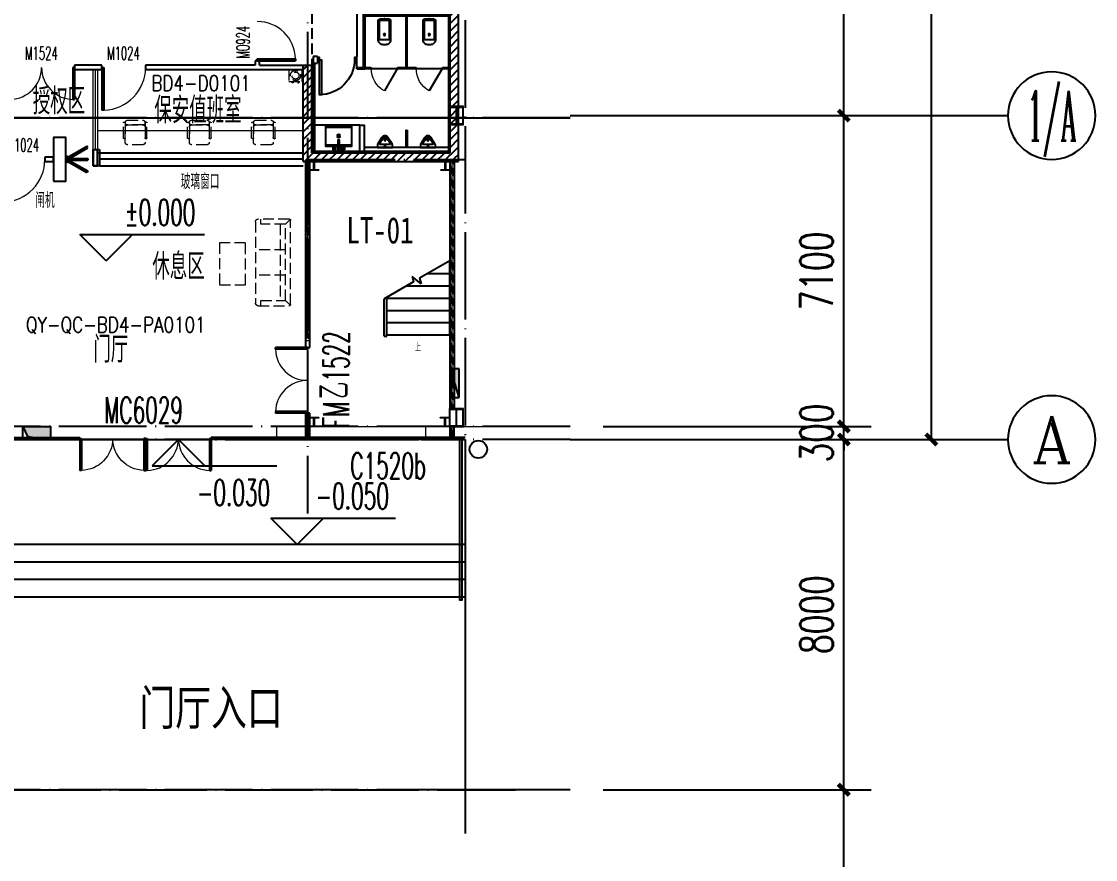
# Model space of a CAD drawing. Extents: x 758840 to 1108724, y -102573 to 143521.
# Drawn here: x 902399 to 926933, y 33843 to 52988 of the extents above; entities that cross this region are included whole.
import ezdxf
from ezdxf.enums import TextEntityAlignment as Align

# ---------------------------------------------------------------- set-up
doc = ezdxf.new("R2010")
doc.units = 0
doc.header["$LTSCALE"] = 1000
doc.header["$MEASUREMENT"] = 0
for name, pattern in [('CENTER', [2, 1.25, -0.25, 0.25, -0.25]), ('CONTINOUS', [0]), ('DASH', [0.35, 0.25, -0.1]), ('DOTE', [2.42, 2, -0.2, 0.02, -0.2])]:
    doc.linetypes.add(name, pattern=pattern)
for name, color, linetype in [('01-房间正式编号', 1, 'Continuous'), ('01装修-房间名称', 7, 'Continuous'), ('01装修-房间编号', 7, 'Continuous'), ('A-建筑墙柱', 254, 'Continuous'), ('A-新隔墙', 7, 'Continuous'), ('AXIS', 3, 'Continuous'), ('AXIS_TEXT', 7, 'Continuous'), ('COLUMN', 6, 'Continuous'), ('DIM_ELEV', 3, 'Continuous'), ('DIM_SYMB', 3, 'Continuous'), ('DOTE', 8, 'DOTE'), ('EQUIP_消火栓', 7, 'Continuous'), ('F-固定家具（悬空）', 51, 'Continuous'), ('GROUND', 31, 'Continuous'), ('HANDRAIL', 3, 'Continuous'), ('P-完成面', 83, 'Continuous'), ('P-洁具及配件（平面显示）', 40, 'Continuous'), ('P-洗手间隔断', 43, 'Continuous'), ('P-门', 40, 'Continuous'), ('PUB_HATCH', 8, 'Continuous'), ('PUB_TEXT', 7, 'Continuous'), ('STAIR', 2, 'Continuous'), ('VPIPE-雨水', 4, 'TG_Y'), ('W-辅助说明文字', 54, 'Continuous'), ('WALL', 6, 'Continuous'), ('WALL-MOVE', 6, 'Continuous'), ('WINDOW', 3, 'Continuous'), ('WINDOW_TEXT', 7, 'Continuous'), ('内分隔填充', 193, 'Continuous'), ('内分隔墙体', 30, 'Continuous'), ('空调预留孔', 163, 'Continuous'), ('说明', 30, 'Continuous')]:
    doc.layers.add(name, color=color, linetype=linetype)
for name, color, linetype, lineweight in [('01装修-系统家具', 9, 'Continuous', 0), ('A-建筑窗', 114, 'Continuous', 0), ('细实线', 3, 'Continuous', 5), ('钢柱', 51, 'Continuous', 13)]:
    doc.layers.add(name, color=color, linetype=linetype, lineweight=lineweight)
doc.styles.add('_TCH_AXIS', font='COMPLEX', dxfattribs={"bigfont": 'GBCBIG'})
doc.styles.add('_TCH_DIM', font='SIMPLEX.shx', dxfattribs={"width": 0.8, "bigfont": 'GBCBIG.shx'})
doc.styles.add('_TCH_DIM_T3', font='SIMPLEX', dxfattribs={"width": 0.705882, "bigfont": 'GBCBIG'})
doc.styles.add('_TCH_WINDOW', font='SIMPLEX.shx', dxfattribs={"width": 0.8, "height": 3.5, "bigfont": 'GBCBIG.shx'})
doc.styles.add('COMPLEX', font='COMPLEX')
doc.styles.add('HZ', font='', dxfattribs={"width": 0.75})
doc.styles.add('TG_LINETYPE', font='SIMPLEX', dxfattribs={"width": 0.8, "height": 3.5, "bigfont": 'HZTXT'})
doc.styles.add('WORD-2', font='', dxfattribs={"width": 0.9})
doc.styles.add('平面图B$0$HZ', font='romans.shx', dxfattribs={"width": 0.8, "bigfont": 'gbcbig.shx'})
doc.styles.add('设计说明', font='tssdeng.shx', dxfattribs={"width": 0.7, "bigfont": 'tssdchn.shx'})
doc.styles.get('HZ').set_extended_font_data('新宋体')
doc.styles.get('WORD-2').set_extended_font_data('SimSun')
doc.linetypes.add('TG_Y', pattern='A,2,-0.3,["Y",TG_LINETYPE,S=0.1,R=0,X=-0.23,Y=-0.15],0', length=2.3)
doc.dimstyles.new('_TCH_ARCH&&250', dxfattribs={"dimtxt": 743.75, "dimasz": 250, "dimexe": 625, "dimexo": 750, "dimgap": 250, "dimtad": 1, "dimdec": 0, "dimzin": 0, "dimdsep": 46, "dimtxsty": '_TCH_DIM_T3', "dimblk": 'ARCHTICK', "dimcen": 0.09, "dimclrt": 7, "dimazin": 2, "dimtfac": 1, "dimtdec": 0, "dimtix": 1, "dimtmove": 2, "dimatfit": 3, "dimfxl": 1, "dimtolj": 1, "dimtzin": 0, "dimarcsym": 0})
pattern_1 = [(45, (-482027.56, 56142.61), (-88.388383, 88.388383), [])]

# ---------------------------------------------------------------- blocks, each defined once
blk = doc.blocks.new('r324')
at = {"layer": '钢柱', "color": 3}
for p, q in [((138108.5, -413997), (138432.5, -413997)), ((138108.5, -414421), (138108.5, -413997)), ((138120.5, -414009), (138420.5, -414009)), ((138120.5, -414409), (138120.5, -414009)), ((138420.5, -414009), (138420.5, -414409)), ((138432.5, -413997), (138432.5, -414421)), ((138432.5, -414421), (138108.5, -414421)), ((138420.5, -414409), (138120.5, -414409))]:
    blk.add_line(p, q, dxfattribs=at)
at = {"layer": '钢柱'}
blk.add_lwpolyline([(138275.5, -414023), (138420.5, -414023), (138420.5, -414009), (138120.5, -414009), (138120.5, -414023), (138265.5, -414023), (138265.5, -414395), (138120.5, -414395), (138120.5, -414409), (138420.5, -414409), (138420.5, -414395), (138275.5, -414395), (138275.5, -414023)], dxfattribs=at)
blk = doc.blocks.new('包柱')
at = {"linetype": 'CONTINOUS'}
for p in [(756090, 452494), (756090, 445594)]:
    blk.add_blockref('r324', p, dxfattribs=at)
blk = doc.blocks.new('900门')
blk.add_lwpolyline([(1911724, 73332), (1911769, 73332, 0.414214), (1911769, 73333), (1911769, 74132), (1911724, 74132)], format="xyb", close=True)
for points in [[(1911674, 73382), (1911724, 73382), (1911724, 73282), (1911674, 73282)], [(1912524, 73382), (1912574, 73382), (1912574, 73282), (1912524, 73282)]]:
    blk.add_lwpolyline(points, close=True)
at = {"color": 8}
blk.add_arc((1911721, 73329), 803, 0.205, 89.795, dxfattribs=at)
blk = doc.blocks.new('vanity faucet')
for points in [[(-130, 0), (-70, 0), (-70, -60), (-130, -60)], [(130, 0), (70, 0), (70, -60), (130, -60)], [(-103, -55), (-97, -55), (-97, -5), (-103, -5)], [(-20, -30), (20, -30), (20, -10), (-20, -10)], [(20, -30), (-20, -30), (-20, -195), (20, -195)], [(103, -55), (97, -55), (97, -5), (103, -5)]]:
    blk.add_lwpolyline(points, close=True)
blk.add_lwpolyline([(20, -60), (30, -60), (30, 0), (-30, 0), (-30, -60), (-20, -60)])
blk = doc.blocks.new('BowlSink')
blk.add_lwpolyline([(-1935390, -2097653), (-1934960, -2097653), (-1934960, -2097052), (-1935390, -2097052)], close=True)
blk.add_circle((-1935181, -2097353), 26)
at = {"rotation": 270}
blk.add_blockref('vanity faucet', (-1934875, -2097353), dxfattribs=at)
blk = doc.blocks.new('$lvtry$00000219')
at = {"color": 0}
for p, q in [((-124, -91, 0), (-43, -216, 0)), ((-116, -76, 0), (116, -76, 0)), ((43, -216, 0), (124, -91, 0))]:
    blk.add_line(p, q, dxfattribs=at)
at = {"color": 0, "elevation": 0}
blk.add_lwpolyline([(69, -231, -0.57735), (-69, -231), (-162, -88, -0.145378), (-170, -61), (-170, 0), (170, 0), (170, -61, -0.145378), (162, -88)], format="xyb", close=True, dxfattribs=at)
at = {"color": 0}
for centre, radius in [((0, -177, 0), 20), ((0, -38, 0), 17.7)]:
    blk.add_circle(centre, radius, dxfattribs=at)
for centre, radius, start, end in [((-116, -86, 0), 10, 90, 213.0863), ((0, -191, 0), 50, 210, 330), ((116, -86, 0), 10, 326.9137, 90)]:
    blk.add_arc(centre, radius, start, end, dxfattribs=at)
for p in [(0, -38, 0), (0, -177, 0)]:
    blk.add_point(p, dxfattribs=at)
blk = doc.blocks.new('$TCHSYS$APDOOR2D')
blk.add_line((0.5, 0), (0, 0.866))
at = {"lineweight": 13}
blk.add_arc((0.5, 0), 1, 120, 180, dxfattribs=at)
blk = doc.blocks.new('$lvtry$00000200')
at = {"color": 0}
for p, q in [((-110, -40, 0), (-110, -470, 0)), ((100, -30, 0), (-100, -30, 0)), ((110, -470, 0), (110, -40, 0))]:
    blk.add_line(p, q, dxfattribs=at)
at = {"color": 0, "elevation": 0}
blk.add_lwpolyline([(100, 0), (-100, 0, 0.414214), (-140, -40), (-140, -480, 0.414214), (-30, -590), (30, -590, 0.414214), (140, -480), (140, -40, 0.414214)], format="xyb", close=True, dxfattribs=at)
blk.add_lwpolyline([(140, -470), (-140, -470)], dxfattribs=at)
at = {"color": 0}
blk.add_circle((0, -359, 0), 20, dxfattribs=at)
for centre, start, end in [((-100, -40, 0), 90, 180), ((100, -40, 0), 0, 90)]:
    blk.add_arc(centre, 10, start, end, dxfattribs=at)
for p in [(0, 0), (0, -359, 0)]:
    blk.add_point(p, dxfattribs=at)
blk = doc.blocks.new('X-中间办公区1-X$0$A-XAPF-P1-B-PLAN-1-01$0$$3')
for p, q in [((-250, -50), (-39, -219)), ((39, -219), (250, -50)), ((-250, -450), (-39, -281)), ((39, -281), (250, -450))]:
    blk.add_line(p, q)
for points in [[(300, -500), (300, 0), (-300, 0), (-300, -500)], [(250, -450), (250, -50), (-250, -50), (-250, -450)]]:
    blk.add_lwpolyline(points, close=True)
blk.add_circle((0, -250), 50)
blk.add_point((0, -50))
blk = doc.blocks.new('装修WC')
at = {"layer": 'A-建筑墙柱'}
for p, q in [((903156, 27853), (903156, 30053)), ((906281, 30053), (903156, 30053)), ((906251, 29933), (904325, 29933)), ((906281, 26903), (906281, 30053)), ((903156, 28003), (903256, 28003)), ((903256, 27853), (903256, 28003)), ((903256, 27853), (903156, 27853)), ((906281, 24103), (906281, 26753)), ((903156, 25028), (903156, 26303)), ((903156, 24103), (903156, 25028)), ((906281, 24103), (903156, 24103))]:
    blk.add_line(p, q, dxfattribs=at)
at = {"layer": 'A-新隔墙'}
for p, q in [((904156, 28103), (904306, 28103)), ((904156, 28103), (904156, 27853)), ((904306, 28103), (904306, 26353)), ((904156, 26353), (904156, 27853)), ((904306, 26903), (906281, 26903)), ((903256, 26453), (903106, 26453)), ((903256, 26453), (903256, 26303)), ((904306, 26353), (904156, 26353))]:
    blk.add_line(p, q, dxfattribs=at)
blk.add_lwpolyline([(904325, 30053), (904225, 30053), (904225, 29423), (904325, 29423)], close=True, dxfattribs=at)
blk.add_lwpolyline([(906281, 26753), (904306, 26753)], dxfattribs=at)
at = {"layer": 'F-固定家具（悬空）'}
for points in [[(903186, 29423), (903186, 30023), (904225, 30023), (904225, 29423)], [(903186, 24733), (903186, 24133), (904300, 24133), (904300, 24733)]]:
    blk.add_lwpolyline(points, close=True, dxfattribs=at)
at = {"layer": 'P-完成面'}
for p, q in [((903186, 28003), (903186, 30023)), ((903186, 29953), (903186, 30023)), ((906251, 30023), (903186, 30023)), ((906251, 26933), (906251, 30023)), ((904156, 28133), (904336, 28133)), ((904156, 28133), (904156, 28103)), ((904336, 26933), (904336, 28133)), ((906251, 26933), (904336, 26933))]:
    blk.add_line(p, q, dxfattribs=at)
blk.add_lwpolyline([(904306, 26723), (906251, 26723), (906251, 24133), (903186, 24133), (903186, 26303), (903156, 26303)], dxfattribs=at)
at = {"layer": 'P-洗手间隔断'}
for p, q in [((904486, 28133), (904336, 28133)), ((906111, 28133, 400), (904336, 28133, -4)), ((904336, 28108), (904486, 28108)), ((904486, 28108), (904486, 28133)), ((905288, 28133), (905086, 28133)), ((905086, 28133), (905086, 28108)), ((905086, 28108), (905275, 28108)), ((905275, 26933), (905275, 28108)), ((905511, 28133), (905288, 28133)), ((905300, 28108), (905511, 28108)), ((905300, 26933), (905300, 28108)), ((905511, 28108), (905511, 28133)), ((906251, 28133), (906111, 28133)), ((906111, 28133, 400), (906111, 28108, 400)), ((906111, 28108), (906251, 28108)), ((904486, 25333), (904300, 25333)), ((904300, 24133), (904300, 25333)), ((904325, 25308), (904486, 25308)), ((904325, 24133), (904325, 25308)), ((904486, 25308), (904486, 25333)), ((905288, 25333), (905086, 25333)), ((905086, 25333), (905086, 25308)), ((905086, 25308), (905275, 25308)), ((905275, 24133), (905275, 25308)), ((905511, 25333), (905288, 25333)), ((905300, 25308), (905511, 25308)), ((905300, 24133), (905300, 25308)), ((906111, 25333, 400), (905511, 25333, 400)), ((905511, 25308), (905511, 25333)), ((906251, 25333), (906111, 25333)), ((906111, 25333), (906111, 25308)), ((906111, 25308), (906251, 25308))]:
    blk.add_line(p, q, dxfattribs=at)
blk.add_lwpolyline([(905309, 29533), (905309, 29933), (905284, 29933), (905284, 29533)], close=True, dxfattribs=at)
blk.add_lwpolyline([(905309, 29533), (905309, 29933), (905284, 29933), (905284, 29533)], close=True, dxfattribs=at)
at = {"layer": 'P-洁具及配件（平面显示）'}
for p in [(904799, 29933, 0), (904799, 29933, 0), (905780, 29933, 0), (905780, 29933, 0)]:
    blk.add_blockref('$lvtry$00000219', p, dxfattribs=at)
at = {"layer": 'P-洁具及配件（平面显示）', "rotation": 180}
for name, p in [('$lvtry$00000200', (904786, 26994)), ('$lvtry$00000200', (905811, 26994)), ('$lvtry$00000200', (904786, 24194)), ('X-中间办公区1-X$0$A-XAPF-P1-B-PLAN-1-01$0$$3', (905951, 24133))]:
    blk.add_blockref(name, p, dxfattribs=at)
at = {"layer": 'P-洗手间隔断', "xscale": -1, "rotation": 270}
for p in [(3001095, 1964863), (3001095, 1964834)]:
    blk.add_blockref('BowlSink', p, dxfattribs=at)
at = {"layer": 'P-洗手间隔断', "xscale": -600, "yscale": -600, "zscale": 25, "rotation": 180}
for p in [(904786, 28121), (905811, 28121), (904786, 25321), (905811, 25321)]:
    blk.add_blockref('$TCHSYS$APDOOR2D', p, dxfattribs=at)
at = {"layer": 'P-洗手间隔断', "rotation": 270}
blk.add_blockref('BowlSink', (3001095, -1910719), dxfattribs=at)
at = {"layer": 'P-门'}
blk.add_blockref('900门', (-1008419, -45405), dxfattribs=at)
at = {"layer": 'P-门', "xscale": -1, "rotation": 180}
blk.add_blockref('900门', (-1008419, 99735), dxfattribs=at)
at = {"layer": 'W-辅助说明文字', "ltscale": 20, "style": 'WORD-2', "width": 0.9}
blk.add_text('拖布池', height=225, dxfattribs=at).set_placement((905468, 24265))
blk = doc.blocks.new('$DorLib2D$00000002')
for p, q in [((-0.5, 0), (-0.5, 0.4875)), ((-0.475, 0.4875), (-0.5, 0.4875)), ((-0.475, 0), (-0.475, 0.4875)), ((0.475, 0), (0.475, 0.4875)), ((0.475, 0.4875), (0.5, 0.4875)), ((0.5, 0), (0.5, 0.4875)), ((-0.5, 0), (-0.475, 0)), ((0.5, 0), (0.475, 0))]:
    blk.add_line(p, q)
at = {"lineweight": 13}
for centre, start, end in [((-0.4875, 0), 0, 88.53072), ((0.4875, 0), 91.46928, 180)]:
    blk.add_arc(centre, 0.4875, start, end, dxfattribs=at)
blk = doc.blocks.new('$WINLIB2D$00000001')
at = {"color": 0}
for points in [[(-0.5, 0.5), (-0.5, -0.5)], [(-0.5, 0.5), (0.5, 0.5)], [(0.5, -0.5), (0.5, 0.5)], [(0.5, 0.167), (-0.5, 0.167)], [(0.5, -0.167), (-0.5, -0.167)], [(-0.5, -0.5), (0.5, -0.5)]]:
    blk.add_lwpolyline(points, dxfattribs=at)
blk = doc.blocks.new('_ArchTick')
at = {"color": 0, "linetype": 'ByBlock', "const_width": 0.4}
blk.add_lwpolyline([(-0.5, -0.5), (0.5, 0.5)], dxfattribs=at)
blk = doc.blocks.new('*D156')
at = {"layer": 'AXIS', "color": 0, "lineweight": -2, "transparency": 16777216}
for p, q in [((915683, 57588), (921808, 57588)), ((921183, 50838), (921183, 57588)), ((915683, 50838), (921808, 50838))]:
    blk.add_line(p, q, dxfattribs=at)
at = {"layer": 'Defpoints', "color": 0, "transparency": 16777216}
for p in [(914933, 57588), (921183, 57588), (914933, 50838)]:
    blk.add_point(p, dxfattribs=at)
at = {"layer": 'AXIS', "color": 0, "lineweight": -2, "transparency": 16777216, "xscale": 250, "yscale": 250, "zscale": 250}
for p, rotation in [((921183, 57588), 90), ((921183, 50838), 270)]:
    blk.add_blockref('_ArchTick', p, dxfattribs=dict(at, rotation=rotation))
at = {"layer": 'AXIS', "color": 7, "transparency": 16777216, "insert": (920561, 54213), "char_height": 743.8, "attachment_point": 5, "rotation": 90, "style": '_TCH_DIM_T3'}
blk.add_mtext('\\A1;6750', dxfattribs=at)
blk = doc.blocks.new('*D157')
at = {"layer": 'AXIS', "color": 0, "lineweight": -2, "transparency": 16777216}
for p, q in [((915683, 50838), (921808, 50838)), ((921183, 43738), (921183, 50838)), ((915683, 43738), (921808, 43738))]:
    blk.add_line(p, q, dxfattribs=at)
at = {"layer": 'Defpoints', "color": 0, "transparency": 16777216}
for p in [(914933, 50838), (921183, 50838), (914933, 43738)]:
    blk.add_point(p, dxfattribs=at)
at = {"layer": 'AXIS', "color": 0, "lineweight": -2, "transparency": 16777216, "xscale": 250, "yscale": 250, "zscale": 250}
for p, rotation in [((921183, 50838), 90), ((921183, 43738), 270)]:
    blk.add_blockref('_ArchTick', p, dxfattribs=dict(at, rotation=rotation))
at = {"layer": 'AXIS', "color": 7, "transparency": 16777216, "insert": (920561, 47288), "char_height": 743.8, "attachment_point": 5, "rotation": 90, "style": '_TCH_DIM_T3'}
blk.add_mtext('\\A1;7100', dxfattribs=at)
blk = doc.blocks.new('*D158')
at = {"layer": 'AXIS', "color": 0, "lineweight": -2, "transparency": 16777216}
for p, q in [((921183, 43738), (921183, 43988)), ((915683, 43738), (921808, 43738)), ((921183, 43438), (921183, 43738)), ((915683, 43438), (921808, 43438)), ((921183, 43438), (921183, 43188))]:
    blk.add_line(p, q, dxfattribs=at)
at = {"layer": 'Defpoints', "color": 0, "transparency": 16777216}
for p in [(914933, 43738), (921183, 43738), (914933, 43438)]:
    blk.add_point(p, dxfattribs=at)
at = {"layer": 'AXIS', "color": 0, "lineweight": -2, "transparency": 16777216, "xscale": 250, "yscale": 250, "zscale": 250}
for p, rotation in [((921183, 43738), 270), ((921183, 43438), 90)]:
    blk.add_blockref('_ArchTick', p, dxfattribs=dict(at, rotation=rotation))
at = {"layer": 'AXIS', "color": 7, "transparency": 16777216, "insert": (920561, 43588), "char_height": 743.8, "attachment_point": 5, "rotation": 90, "style": '_TCH_DIM_T3'}
blk.add_mtext('\\A1;300', dxfattribs=at)
blk = doc.blocks.new('*D159')
at = {"layer": 'AXIS', "color": 0, "lineweight": -2, "transparency": 16777216}
for p, q in [((915683, 43438), (921808, 43438)), ((921183, 35438), (921183, 43438)), ((915683, 35438), (921808, 35438))]:
    blk.add_line(p, q, dxfattribs=at)
at = {"layer": 'Defpoints', "color": 0, "transparency": 16777216}
for p in [(914933, 43438), (921183, 43438), (914933, 35438)]:
    blk.add_point(p, dxfattribs=at)
at = {"layer": 'AXIS', "color": 0, "lineweight": -2, "transparency": 16777216, "xscale": 250, "yscale": 250, "zscale": 250}
for p, rotation in [((921183, 43438), 90), ((921183, 35438), 270)]:
    blk.add_blockref('_ArchTick', p, dxfattribs=dict(at, rotation=rotation))
at = {"layer": 'AXIS', "color": 7, "transparency": 16777216, "insert": (920561, 39438), "char_height": 743.8, "attachment_point": 5, "rotation": 90, "style": '_TCH_DIM_T3'}
blk.add_mtext('\\A1;8000', dxfattribs=at)
blk = doc.blocks.new('*D160')
at = {"layer": 'AXIS', "color": 0, "lineweight": -2, "transparency": 16777216}
for p, q in [((915683, 35438), (921808, 35438)), ((921183, 29638), (921183, 35438)), ((915683, 29638), (921808, 29638))]:
    blk.add_line(p, q, dxfattribs=at)
at = {"layer": 'Defpoints', "color": 0, "transparency": 16777216}
for p in [(914933, 35438), (921183, 35438), (914933, 29638)]:
    blk.add_point(p, dxfattribs=at)
at = {"layer": 'AXIS', "color": 0, "lineweight": -2, "transparency": 16777216, "xscale": 250, "yscale": 250, "zscale": 250}
for p, rotation in [((921183, 35438), 90), ((921183, 29638), 270)]:
    blk.add_blockref('_ArchTick', p, dxfattribs=dict(at, rotation=rotation))
at = {"layer": 'AXIS', "color": 7, "transparency": 16777216, "insert": (920561, 32538), "char_height": 743.8, "attachment_point": 5, "rotation": 90, "style": '_TCH_DIM_T3'}
blk.add_mtext('\\A1;5800', dxfattribs=at)
blk = doc.blocks.new('*D161')
at = {"layer": 'AXIS', "color": 0, "lineweight": -2, "transparency": 16777216}
for p, q in [((915683, 94838), (923808, 94838)), ((923183, 43438), (923183, 94838)), ((915683, 43438), (923808, 43438))]:
    blk.add_line(p, q, dxfattribs=at)
at = {"layer": 'Defpoints', "color": 0, "transparency": 16777216}
for p in [(914933, 94838), (923183, 94838), (914933, 43438)]:
    blk.add_point(p, dxfattribs=at)
at = {"layer": 'AXIS', "color": 0, "lineweight": -2, "transparency": 16777216, "xscale": 250, "yscale": 250, "zscale": 250}
for p, rotation in [((923183, 94838), 90), ((923183, 43438), 270)]:
    blk.add_blockref('_ArchTick', p, dxfattribs=dict(at, rotation=rotation))
at = {"layer": 'AXIS', "color": 7, "transparency": 16777216, "insert": (922561, 69138), "char_height": 743.8, "attachment_point": 5, "rotation": 90, "style": '_TCH_DIM_T3'}
blk.add_mtext('\\A1;51400', dxfattribs=at)
blk = doc.blocks.new('_AXISO')
blk.add_circle((0, 0), 0.5)
at = {"layer": 'AXIS_TEXT', "style": 'COMPLEX', "width": 1.041667}
blk.add_attdef('A', text='', height=0.56, dxfattribs=at).set_placement((-0.25, -0.28), (0.25, -0.28), align=Align.FIT)
blk = doc.blocks.new('20190802.12035352')
for p, q in [((308, 539), (758, 799)), ((308, 493), (778, 764)), ((778, 764), (758, 799)), ((320, 500), (778, 236)), ((355, 520), (778, 520)), ((778, 520), (778, 480)), ((308, 461), (758, 201)), ((355, 480), (778, 480)), ((778, 236), (758, 201))]:
    blk.add_line(p, q)
for points in [[(0, 0), (280, 0), (280, 1000), (0, 1000)], [(280, 574), (308, 574), (308, 426), (280, 426)]]:
    blk.add_lwpolyline(points, close=True)
blk = doc.blocks.new('yizi04')
at = {"layer": '01装修-系统家具', "color": 3, "linetype": 'DASH'}
for points in [[(-252, 515), (-243, 515, -0.414214), (-225, 497), (-225, 155, -0.414214), (-243, 137), (-252, 137, -0.403991), (-270, 155), (-270, 497, -0.403991)], [(180, 558), (-180, 558, 0.414214), (-225, 513), (-225, 492, 0.429326), (-180, 450), (180, 450, 0.429326), (225, 492), (225, 513, 0.414214)], [(252, 515), (243, 515, 0.414214), (225, 497), (225, 155, 0.414214), (243, 137), (252, 137, 0.414214), (270, 155), (270, 497, 0.414214)], [(180, 450), (-180, 450, 0.414214), (-225, 405), (-225, 45, 0.414214), (-180, 0), (180, 0, 0.414214), (225, 45), (225, 405, 0.414214)]]:
    blk.add_lwpolyline(points, format="xyb", close=True, dxfattribs=at)
blk = doc.blocks.new('A$C1BB245D5')
at = {"layer": '01装修-系统家具', "color": 3, "linetype": 'DASH'}
for points in [[(31, 0), (301, 0), (301, 300), (31, 300)], [(8, 235), (21, 235), (21, 211), (8, 211)], [(8, 65), (21, 65), (21, 89), (8, 89)]]:
    blk.add_lwpolyline(points, close=True, dxfattribs=at)
for points in [[(21, 224), (31, 224), (31, 207), (0, 207), (0, 224), (8, 224)], [(21, 76), (31, 76), (31, 93), (0, 93), (0, 76), (8, 76)]]:
    blk.add_lwpolyline(points, dxfattribs=at)
for radius in [116, 80.7]:
    blk.add_circle((166, 150), radius, dxfattribs=at)
blk = doc.blocks.new('办公三人SF-01')
at = {"layer": '01装修-系统家具', "color": 3, "linetype": 'DASH'}
for p, q in [((-870, 680), (-981, 791)), ((870, 680), (981, 791)), ((870, 560), (-870, 560)), ((-290, 680), (-290, 0)), ((290, 680), (290, 0))]:
    blk.add_line(p, q, dxfattribs=at)
blk.add_lwpolyline([(930, 0), (-930, 0, -0.414214), (-990, 60), (-990, 770, -0.414214), (-960, 800), (960, 800, -0.414214), (990, 770), (990, 60, -0.414214)], format="xyb", close=True, dxfattribs=at)
blk.add_lwpolyline([(-990, 120), (-870, 120), (-870, 680), (870, 680), (870, 120), (990, 120)], dxfattribs=at)
blk = doc.blocks.new('$DorLib2D$00000001')
for p, q in [((0.45, 0.975), (0.5, 0.975)), ((0.45, 0), (0.45, 0.975)), ((0.5, 0), (0.5, 0.975)), ((0.5, 0), (0.45, 0))]:
    blk.add_line(p, q)
at = {"lineweight": 13}
blk.add_arc((0.475, 0), 0.975, 91.4693, 180, dxfattribs=at)
blk = doc.blocks.new('$TwtSys$00000434')
for p, q in [((-0.5, 0.5), (-0.5, -0.5)), ((-0.5, -0.5), (0.5, 0.5)), ((0.5, 0.5), (-0.5, 0.5)), ((0.5, -0.5), (0.5, 0.5)), ((-0.5, -0.5), (0.5, -0.5))]:
    blk.add_line(p, q)
blk.add_solid([(0.5, -0.5), (0.5, 0.5), (-0.5, -0.5)])

msp = doc.modelspace()

# ---------------------------------------------------------------- hatches: boundary and pattern name
at = {"layer": 'PUB_HATCH'}
h = msp.add_hatch(dxfattribs=at)
h.set_pattern_fill('普通砖', color=256, scale=50, style=0)
h.set_pattern_definition(pattern_1)
h.paths.add_polyline_path([(912183.02, 49987.52), (912383.02, 49787.52), (912383.02, 56187.52), (912183.02, 55987.52)])
h = msp.add_hatch(dxfattribs=at)
h.set_pattern_fill('普通砖', color=256, scale=50, style=0)
h.set_pattern_definition(pattern_1)
h.paths.add_polyline_path([(908833.02, 49787.52), (909033.02, 49987.52), (909033.02, 51987.52), (908833.02, 51987.52)])
h = msp.add_hatch(dxfattribs=at)
h.set_pattern_fill('普通砖', color=256, scale=50, style=0)
h.set_pattern_definition(pattern_1)
h.paths.add_polyline_path([(909033.02, 49987.52), (908833.02, 49787.52), (912171.02, 49787.52), (912171.02, 49987.52)])
h = msp.add_hatch(dxfattribs=at)
h.set_pattern_fill('普通砖', color=256, scale=50, style=0)
h.set_pattern_definition(pattern_1)
h.paths.add_polyline_path([(912171.02, 49987.52), (912171.02, 49787.52), (912383.02, 49787.52), (912183.02, 49987.52)])
at = {"layer": '内分隔填充'}
h = msp.add_hatch(dxfattribs=at)
h.set_pattern_fill('ANSI34', color=256, scale=20, angle=90)
h.set_pattern_definition([(135, (14684.44, 56052.85), (-134.70384, -134.70384), []), (135, (14684.44, 56097.75), (-134.70384, -134.70384), []), (135, (14684.44, 56142.65), (-134.70384, -134.70384), []), (135, (14684.44, 56187.56), (-134.70384, -134.70384), [])])
h.paths.add_polyline_path([(908983.02, 45737.52), (908883.02, 45737.52), (908883.02, 49787.52), (908983.02, 49787.52)])
h = msp.add_hatch(dxfattribs=at)
h.set_pattern_fill('ANSI34', color=256, scale=20, angle=90)
h.set_pattern_definition([(135, (17984.44, 56052.85), (-134.70384, -134.70384), []), (135, (17984.44, 56097.75), (-134.70384, -134.70384), []), (135, (17984.44, 56142.65), (-134.70384, -134.70384), []), (135, (17984.44, 56187.56), (-134.70384, -134.70384), [])])
h.paths.add_polyline_path([(912283.02, 44149.52), (912283.02, 49787.52), (912183.02, 49787.52), (912183.02, 44149.52)])
h = msp.add_hatch(dxfattribs=at)
h.set_pattern_fill('ANSI34', color=256, scale=20, angle=90)
h.set_pattern_definition([(135, (25260.44, 107114.85), (-134.70384, -134.70384), []), (135, (25260.44, 107159.75), (-134.70384, -134.70384), []), (135, (25260.44, 107204.65), (-134.70384, -134.70384), []), (135, (25260.44, 107249.56), (-134.70384, -134.70384), [])])
h.paths.add_polyline_path([(908883.02, 43487.52), (908983.02, 43487.52), (908983.02, 43937.52), (908883.02, 43937.52)])
h = msp.add_hatch(dxfattribs=at)
h.set_pattern_fill('ANSI34', color=256, scale=20, angle=90)
h.set_pattern_definition([(135, (28560.44, 107114.85), (-134.70384, -134.70384), []), (135, (28560.44, 107159.75), (-134.70384, -134.70384), []), (135, (28560.44, 107204.65), (-134.70384, -134.70384), []), (135, (28560.44, 107249.56), (-134.70384, -134.70384), [])])
h.paths.add_polyline_path([(912183.02, 43487.52), (912283.02, 43487.52), (912283.02, 43725.52), (912183.02, 43725.52)])
at = {"layer": '空调预留孔'}
h = msp.add_hatch(color=256, dxfattribs=at)
h.dxf.hatch_style = 1
h.paths.add_polyline_path([(903063.02, 43437.52), (903063.02, 43737.52), (902433.02, 43737.52), (902534.35, 43508.19)])

# ---------------------------------------------------------------- linework, layer by layer
at = {"layer": '01装修-系统家具', "color": 3}
msp.add_lwpolyline([(908808.02, 50487.6), (904133.02, 50487.6), (904133.02, 49987.6), (908808.02, 49987.6)], dxfattribs=at)
at = {"layer": '01装修-系统家具', "color": 3, "linetype": 'DASH'}
msp.add_lwpolyline([(907514.96, 46972.34), (907514.96, 47927.83), (906923.47, 47927.83), (906923.47, 46972.34)], close=True, dxfattribs=at)
at = {"layer": 'A-建筑窗', "color": 4}
for p, q in [((904033.02, 50062.1), (904033.02, 51887.6)), ((904083.02, 51887.6), (904083.02, 50062.1)), ((904133.02, 51887.6), (904133.02, 50062.1)), ((908808.02, 49849.6), (904183.02, 49849.6)), ((908808.02, 49837.6), (904183.02, 49837.6))]:
    msp.add_line(p, q, dxfattribs=at)
at = {"layer": 'A-新隔墙'}
for p, q in [((904033.02, 50062.1), (904183.02, 50062.1)), ((904033.02, 50062.1), (904033.02, 49687.6)), ((904183.02, 50062.1), (904183.02, 49687.6)), ((904183.02, 49687.6), (904033.02, 49687.6))]:
    msp.add_line(p, q, dxfattribs=at)
at = {"layer": 'AXIS', "color": 252, "linetype": 'ByBlock'}
msp.add_line((771533.02, 50787.52), (914933.02, 50787.52), dxfattribs=at)
at = {"layer": 'AXIS'}
for p, q in [((914933.02, 50837.52), (924933.02, 50837.52)), ((914933.02, 43437.52), (924933.02, 43437.52))]:
    msp.add_line(p, q, dxfattribs=at)
at = {"layer": 'COLUMN'}
for points in [[(909080.02, 49774.52, 0.41421356), (909075.02, 49779.52), (908983.02, 49779.52), (908983.02, 49787.52), (909183.02, 49787.52), (909183.02, 49779.52), (909091.02, 49779.52, 0.41421356), (909086.02, 49774.52), (909086.02, 49600.52, 0.41421356), (909091.02, 49595.52), (909183.02, 49595.52), (909183.02, 49587.52), (908983.02, 49587.52), (908983.02, 49595.52), (909075.02, 49595.52, 0.41421356), (909080.02, 49600.52)], [(912080.02, 49774.52, 0.41421356), (912075.02, 49779.52), (911983.02, 49779.52), (911983.02, 49787.52), (912183.02, 49787.52), (912183.02, 49779.52), (912091.02, 49779.52, 0.41421356), (912086.02, 49774.52), (912086.02, 49600.52, 0.41421356), (912091.02, 49595.52), (912183.02, 49595.52), (912183.02, 49587.52), (911983.02, 49587.52), (911983.02, 49595.52), (912075.02, 49595.52, 0.41421356), (912080.02, 49600.52)], [(909080.02, 43924.52, 0.41421356), (909075.02, 43929.52), (908983.02, 43929.52), (908983.02, 43937.52), (909183.02, 43937.52), (909183.02, 43929.52), (909091.02, 43929.52, 0.41421356), (909086.02, 43924.52), (909086.02, 43750.52, 0.41421356), (909091.02, 43745.52), (909183.02, 43745.52), (909183.02, 43737.52), (908983.02, 43737.52), (908983.02, 43745.52), (909075.02, 43745.52, 0.41421356), (909080.02, 43750.52)], [(912068.02, 43924.52, 0.41421356), (912063.02, 43929.52), (911971.02, 43929.52), (911971.02, 43937.52), (912171.02, 43937.52), (912171.02, 43929.52), (912079.02, 43929.52, 0.41421356), (912074.02, 43924.52), (912074.02, 43750.52, 0.41421356), (912079.02, 43745.52), (912171.02, 43745.52), (912171.02, 43737.52), (911971.02, 43737.52), (911971.02, 43745.52), (912063.02, 43745.52, 0.41421356), (912068.02, 43750.52)]]:
    msp.add_lwpolyline(points, format="xyb", close=True, dxfattribs=at)
at = {"layer": 'DIM_ELEV'}
for p, q in [((904333.02, 47517.83), (903733.02, 48117.83)), ((903733.02, 48117.83), (906577.82, 48117.83)), ((904333.02, 47517.83), (904933.02, 48117.83)), ((905983.45, 43437.52), (905383.45, 42837.52)), ((905983.45, 43437.52), (906583.45, 42837.52)), ((905383.45, 42837.52), (908228.25, 42837.52)), ((908696.85, 41037.52), (908096.85, 41637.52)), ((908096.85, 41637.52), (910941.65, 41637.52)), ((908696.85, 41037.52), (909296.85, 41637.52))]:
    msp.add_line(p, q, dxfattribs=at)
at = {"layer": 'DIM_SYMB'}
msp.add_lwpolyline([(911433.02, 45687.52, 0, 0, 0), (911433.02, 46797.52, 40, 0, 0), (911433.02, 46947.52, 0, 0, 0)], format="xyseb", dxfattribs=at)
at = {"layer": 'DOTE'}
for p, q in [((912533.02, 103837.52), (912533.02, 34437.52)), ((912533.02, 103837.52), (912533.02, 34437.52)), ((908933.02, 57587.52), (908933.02, 41748.51)), ((914933.02, 50787.52), (775066.25, 50787.52)), ((908933.02, 49837.52), (912533.02, 49837.52)), ((914933.02, 43737.52), (799386.06, 43737.52)), ((771533.02, 43437.52), (912533.02, 43437.52)), ((914933.02, 43437.52), (800533.02, 43437.52)), ((771533.02, 35437.52), (913679.98, 35437.52)), ((914933.02, 35437.52), (799386.06, 35437.52))]:
    msp.add_line(p, q, dxfattribs=at)
at = {"layer": 'F-固定家具（悬空）', "color": 4}
for p, q in [((904133.02, 49987.6), (908808.02, 49987.6)), ((904183.02, 49687.6), (908833.02, 49687.6))]:
    msp.add_line(p, q, dxfattribs=at)
at = {"layer": 'GROUND'}
msp.add_line((913679.98, 35437.52), (912483.02, 35437.52), dxfattribs=at)
msp.add_lwpolyline([(912533.02, 43437.52), (912533.02, 35487.52)], dxfattribs=at)
at = {"layer": 'HANDRAIL'}
msp.add_lwpolyline([(912463.02, 43437.52), (912403.02, 43437.52), (912403.02, 39777.52), (912463.02, 39777.52)], close=True, dxfattribs=at)
at = {"layer": 'STAIR'}
for p, q in [((912183.02, 47520.53), (911493.54, 47122.46)), ((912160.48, 47507.52), (912183.02, 47507.52)), ((912183.02, 45827.52), (912183.02, 47520.53)), ((911528.48, 46992.06), (911322.43, 47164.95)), ((911322.43, 47164.95), (911355.22, 47042.6)), ((911493.54, 47122.46), (911528.48, 46992.06)), ((911675.51, 47227.52), (912183.02, 47227.52)), ((911355.22, 47042.6), (910683.02, 46654.51)), ((911190.53, 46947.52), (912183.02, 46947.52)), ((910683.02, 45827.52), (910683.02, 46654.51)), ((910683.02, 45797.52), (910683.02, 46654.51)), ((910743.02, 45797.52), (910743.02, 46689.15)), ((910743.02, 46667.52), (912183.02, 46667.52)), ((910743.02, 46387.52), (912183.02, 46387.52)), ((910743.02, 46107.52), (912183.02, 46107.52)), ((910683.02, 45797.52), (910743.02, 45797.52)), ((910743.02, 45827.52), (912183.02, 45827.52))]:
    msp.add_line(p, q, dxfattribs=at)
at = {"layer": 'STAIR', "ltscale": 5}
for p, q in [((912533.02, 43437.52), (912533.02, 39837.52)), ((912533.02, 41037.52), (901333.02, 41037.52)), ((912533.02, 40637.52), (901333.02, 40637.52)), ((912533.02, 40237.52), (901333.02, 40237.52)), ((912533.02, 39837.52), (901333.02, 39837.52))]:
    msp.add_line(p, q, dxfattribs=at)
at = {"layer": 'VPIPE-雨水', "linetype": 'Continuous'}
msp.add_circle((912833.02, 43212.52), 200, dxfattribs=at)
at = {"layer": 'WALL'}
for p, q in [((912383.02, 49787.52), (912383.02, 56187.52)), ((912183.02, 49987.52), (912183.02, 55987.52)), ((908833.02, 49787.52), (908833.02, 51987.52)), ((908833.02, 51987.52), (909033.02, 51987.52)), ((909033.02, 49987.52), (909033.02, 51987.52)), ((909033.02, 49987.52), (912171.02, 49987.52)), ((912171.02, 49987.52), (912183.02, 49987.52)), ((908833.02, 49787.52), (912171.02, 49787.52)), ((912171.02, 49787.52), (912383.02, 49787.52)), ((910033.02, 43487.52), (908233.02, 43487.52)), ((908233.02, 43487.52), (908233.02, 43437.52)), ((908233.02, 43437.52), (910033.02, 43437.52)), ((910033.02, 43437.52), (910033.02, 43487.52)), ((912171.02, 43487.52), (911533.02, 43487.52)), ((911533.02, 43487.52), (911533.02, 43437.52)), ((911533.02, 43437.52), (912171.02, 43437.52)), ((911633.02, 43437.52), (911633.02, 43487.52)), ((912533.02, 43487.52), (912171.02, 43487.52)), ((912171.02, 43487.52), (912171.02, 43437.52)), ((912171.02, 43437.52), (912533.02, 43437.52))]:
    msp.add_line(p, q, dxfattribs=at)
at = {"layer": 'WALL', "linetype": 'DASH'}
msp.add_lwpolyline([(909033.02, 49987.52), (912183.02, 49987.52), (912183.02, 55987.52), (909033.02, 55987.52)], close=True, dxfattribs=at)
at = {"layer": 'WALL-MOVE'}
for p, q in [((907833.02, 52087.52), (907733.02, 52087.52)), ((907733.02, 52087.52), (907733.02, 51987.52)), ((907833.02, 51987.52), (907833.02, 52087.52)), ((904233.02, 51987.52), (903608.02, 51987.52)), ((903608.02, 51987.52), (903608.02, 51887.52)), ((903608.02, 51887.52), (904233.02, 51887.52)), ((904233.02, 51887.52), (904233.02, 51987.52)), ((907733.02, 51987.52), (905233.02, 51987.52)), ((905233.02, 51987.52), (905233.02, 51887.52)), ((905233.02, 51887.52), (907783.02, 51887.52)), ((907783.02, 51887.52), (908833.02, 51887.52)), ((907833.02, 51987.52), (908833.02, 51987.52)), ((908833.02, 51987.52), (908833.02, 51887.52)), ((904033.02, 49687.6), (904033.02, 50062.1)), ((904033.02, 50062.1), (904133.02, 50062.1)), ((904133.02, 49687.6), (904133.02, 50062.1)), ((903133.02, 49887.6), (902933.02, 49887.6)), ((902933.02, 49887.6), (902933.02, 49787.6)), ((903133.02, 49787.6), (903133.02, 49887.6)), ((902933.02, 49787.6), (903133.02, 49787.6)), ((904033.02, 49687.6), (904133.02, 49687.6)), ((908883.02, 49787.52), (908883.02, 45537.52)), ((908983.02, 49787.52), (908883.02, 49787.52)), ((908983.02, 45537.52), (908983.02, 49787.52)), ((912183.02, 49787.52), (912183.02, 44149.52)), ((912283.02, 49787.52), (912283.02, 44149.52)), ((908883.02, 45537.52), (908983.02, 45537.52)), ((908983.02, 44037.52), (908883.02, 44037.52)), ((908883.02, 44037.52), (908883.02, 43487.52)), ((908983.02, 43487.52), (908983.02, 44037.52)), ((912283.02, 44149.52), (912183.02, 44149.52)), ((908883.02, 43487.52), (908983.02, 43487.52))]:
    msp.add_line(p, q, dxfattribs=at)
msp.add_lwpolyline([(912183.02, 43487.52), (912283.02, 43487.52), (912283.02, 43725.52), (912183.02, 43725.52)], close=True, dxfattribs=at)
at = {"layer": 'WINDOW'}
for p, q in [((903733.02, 43437.52), (905233.02, 43437.52)), ((905233.02, 43437.52), (906733.02, 43437.52))]:
    msp.add_line(p, q, dxfattribs=at)
at = {"layer": '内分隔墙体', "linetype": 'DASH', "const_width": 30}
for points in [[(908933.02, 45837.52), (908933.02, 49837.52)], [(912233.02, 44149.52), (912233.02, 49787.52)], [(908933.02, 43487.52), (908933.02, 44037.52)], [(912233.02, 43725.52), (912233.02, 43487.52)]]:
    msp.add_lwpolyline(points, dxfattribs=at)
at = {"layer": '空调预留孔'}
for points in [[(902433.02, 43737.52), (903063.02, 43737.52), (903063.02, 43437.52), (902433.02, 43437.52), (902433.02, 43737.52)], [(902433.02, 43737.52), (902534.35, 43508.19), (903063.02, 43437.52)]]:
    msp.add_lwpolyline(points, dxfattribs=at)
at = {"layer": '细实线'}
msp.add_line((912183.02, 49787.52), (912183.02, 44149.52), dxfattribs=at)
at = {"layer": '细实线', "ltscale": 5}
for points in [[(912183.02, 43487.52), (908233.02, 43487.52), (908233.02, 43737.52), (912183.02, 43737.52)], [(912183.02, 43487.52), (911633.02, 43487.52), (911633.02, 43737.52), (912183.02, 43737.52)]]:
    msp.add_lwpolyline(points, close=True, dxfattribs=at)
for points in [[(912495.02, 43737.52), (913679.98, 43737.52)], [(912233.02, 43437.52), (912533.02, 43437.52)]]:
    msp.add_lwpolyline(points, dxfattribs=at)
at = {"layer": '钢柱'}
for points in [[(912338.02, 51023.52), (912483.02, 51023.52), (912483.02, 51037.52), (912183.02, 51037.52), (912183.02, 51023.52), (912328.02, 51023.52), (912328.02, 50651.52), (912183.02, 50651.52), (912183.02, 50637.52), (912483.02, 50637.52), (912483.02, 50651.52), (912338.02, 50651.52), (912338.02, 51023.52)], [(912338.02, 44123.52), (912483.02, 44123.52), (912483.02, 44137.52), (912183.02, 44137.52), (912183.02, 44123.52), (912328.02, 44123.52), (912328.02, 43751.52), (912183.02, 43751.52), (912183.02, 43737.52), (912483.02, 43737.52), (912483.02, 43751.52), (912338.02, 43751.52), (912338.02, 44123.52)]]:
    msp.add_lwpolyline(points, dxfattribs=at)

# ---------------------------------------------------------------- block references
at = {"layer": '01装修-系统家具', "rotation": 90}
msp.add_blockref('A$C1BB245D5', (908808.02, 51586.84), dxfattribs=at)
at = {"layer": '01装修-系统家具', "extrusion": (0, 0, -1), "zscale": -1}
for p in [(-904995.76, 50173.1), (-906460.76, 50173.1), (-907925.76, 50173.1)]:
    msp.add_blockref('yizi04', p, dxfattribs=at)
at = {"layer": '01装修-系统家具', "extrusion": (0, 0, -1), "zscale": -1, "rotation": 90}
msp.add_blockref('办公三人SF-01', (-907745.89, 47484.24), dxfattribs=at)
at = {"layer": 'AXIS'}
ref = msp.add_blockref('_AXISO', (925933.02, 50837.52), dxfattribs=dict(at, xscale=-2000, yscale=2000, zscale=2000))
ref.add_attrib('A', '1/A', dxfattribs={"layer": 'AXIS_TEXT', "ltscale": 5, "height": 1131.371, "style": '_TCH_AXIS', "width": 0.381818}).set_placement((925367.33, 50271.84), (926498.71, 50271.84), align=Align.FIT)
ref = msp.add_blockref('_AXISO', (925933.02, 43437.52), dxfattribs=dict(at, xscale=-2000, yscale=2000, zscale=2000))
ref.add_attrib('A', 'A', dxfattribs={"layer": 'AXIS_TEXT', "ltscale": 5, "height": 1062.96, "style": '_TCH_AXIS'}).set_placement((925477.47, 42906.04), (926388.57, 42906.04), align=Align.FIT)
at = {"layer": 'EQUIP_消火栓', "linetype": 'CENTER', "xscale": -650, "yscale": -200, "zscale": 650, "rotation": 270.0000050089267}
msp.add_blockref('$TwtSys$00000434', (912295.02, 44724.52), dxfattribs=at)
at = {"layer": 'P-门'}
msp.add_blockref('20190802.12035352', (903133.02, 49337.6), dxfattribs=at)
at = {"layer": 'WINDOW'}
ref = msp.add_blockref('$DorLib2D$00000001', (907783.02, 52537.52), dxfattribs=dict(at, xscale=-900, yscale=-900, zscale=-900, rotation=89.9999999999871))
ref.add_attrib('A', 'M0924', (907606.77, 52141.52), dxfattribs={"layer": 'WINDOW_TEXT', "ltscale": 5, "height": 297.5, "rotation": 90, "style": '_TCH_WINDOW', "width": 0.564706})
ref = msp.add_blockref('$DorLib2D$00000002', (902858.02, 51937.52), dxfattribs=dict(at, xscale=-1500, yscale=-1500, zscale=-1500))
ref.add_attrib('A', 'M1524', (902478.02, 52113.77), dxfattribs={"layer": 'WINDOW_TEXT', "ltscale": 5, "height": 297.5, "style": '_TCH_WINDOW', "width": 0.564706})
ref = msp.add_blockref('$DorLib2D$00000001', (904733.02, 51937.52), dxfattribs=dict(at, xscale=-1000, yscale=-1000, zscale=-1000))
ref.add_attrib('A', 'M1024', (904353.02, 52113.77), dxfattribs={"layer": 'WINDOW_TEXT', "ltscale": 5, "height": 297.5, "style": '_TCH_WINDOW', "width": 0.564706})
ref = msp.add_blockref('$DorLib2D$00000001', (902433.02, 49837.6), dxfattribs=dict(at, xscale=-1000, yscale=-1000, zscale=-1000))
ref.add_attrib('A', 'M1024', (902053.02, 50013.85), dxfattribs={"layer": 'WINDOW_TEXT', "ltscale": 5, "height": 297.5, "style": '_TCH_WINDOW', "width": 0.564706})
at = {"layer": 'WINDOW', "xscale": -1500, "yscale": -1500, "zscale": -1500, "rotation": 270}
msp.add_blockref('$DorLib2D$00000002', (908933.02, 44787.52), dxfattribs=at)
at = {"layer": 'WINDOW'}
ref = msp.add_blockref('$DorLib2D$00000002', (904483.02, 43462.52), dxfattribs=dict(at, xscale=1500, yscale=-1500, zscale=1500))
ref.add_attrib('A', 'MC6029', (904289.02, 43810.53), dxfattribs={"layer": 'WINDOW_TEXT', "ltscale": 5, "height": 595, "style": '_TCH_WINDOW', "width": 0.564706})
for name, p, xscale, yscale, zscale in [('$WINLIB2D$00000001', (902983.02, 43462.52), 1500, 50, 1500), ('$DorLib2D$00000002', (905983.02, 43462.52), -1500, -1500, -1500), ('$WINLIB2D$00000001', (907483.02, 43462.52), -1500, 50, -1500)]:
    msp.add_blockref(name, p, dxfattribs=dict(at, xscale=xscale, yscale=yscale, zscale=zscale))
ref = msp.add_blockref('$WINLIB2D$00000001', (910783.02, 43462.52), dxfattribs=dict(at, xscale=-1500, yscale=50, zscale=-1500))
ref.add_attrib('A', 'C1520b', (909911.02, 42540.02), dxfattribs={"layer": 'WINDOW_TEXT', "ltscale": 5, "height": 595, "style": '_TCH_WINDOW', "width": 0.564706})
at = {"layer": '空调预留孔', "xscale": -1, "rotation": 180}
msp.add_blockref('包柱', (17972.44, 82222.19), dxfattribs=at)
at = {"layer": '说明', "lineweight": 0, "xscale": -1, "rotation": 180}
msp.add_blockref('装修WC', (5902.52, 80040.52), dxfattribs=at)

# ---------------------------------------------------------------- texts
at = {"layer": '01-房间正式编号', "color": 1, "style": '平面图B$0$HZ', "width": 0.8}
for s, p in [('BD4-D0101', (905366.81, 51402.59, -800)), ('QY-QC-BD4-PA0101', (902500.31, 45886.18, -800))]:
    msp.add_text(s, height=350, dxfattribs=at).set_placement(p)
at = {"layer": '01装修-房间名称'}
for s, style, width, p in [('授权区', '设计说明', 0.7, (902656.82, 50866.71)), ('保安值班室', '设计说明', 0.7, (905432.04, 50659.92)), ('LT-01', 'HZ', 0.75, (909822.38, 47917.87)), ('门厅', '设计说明', 0.7, (904038.43, 45195.47))]:
    msp.add_text(s, height=600, dxfattribs=dict(at, style=style, width=width)).set_placement(p)
at = {"layer": '01装修-房间名称', "width": 0.7}
for s, height, style, p in [('玻璃窗口', 350, '_TCH_WINDOW', (906479.92, 49349.97)), ('闸机', 350, '_TCH_WINDOW', (902935.03, 48922.54)), ('休息区', 600, '设计说明', (905985.49, 47425.83))]:
    msp.add_text(s, height=height, dxfattribs=dict(at, style=style)).set_placement(p, align=Align.MIDDLE)
at = {"layer": '01装修-房间编号', "color": 3, "style": 'HZ', "width": 0.75}
msp.add_text('门厅入口', height=800, dxfattribs=at).set_placement((905091.31, 36912.63))
at = {"layer": 'PUB_TEXT', "style": '_TCH_DIM'}
for s, height, width, p in [('%%P0.000', 595, 0.564706, (904757.82, 48327.83)), ('上', 168.79, 0.8, (911391.32, 45460.02)), ('-0.030', 595, 0.564706, (906408.25, 41927.52)), ('-0.050', 595, 0.564706, (909121.65, 41847.52))]:
    msp.add_text(s, height=height, dxfattribs=dict(at, width=width)).set_placement(p)
at = {"layer": 'WINDOW_TEXT', "style": '_TCH_WINDOW'}
for s, height, width, p in [('1522', 595, 0.564706, (909883.02, 44760.12)), ('乙', 675.18, 0.8, (909883.02, 44366.92)), ('FM', 595, 0.564706, (909883.02, 43694.92))]:
    msp.add_text(s, height=height, rotation=90, dxfattribs=dict(at, width=width)).set_placement(p)

# ---------------------------------------------------------------- dimensions: what is measured, and where the dimension line sits
at = {"layer": 'AXIS'}
for p1, p2, distance, picture, middle in [((914933.02, 43437.52), (914933.02, 94837.52), -8250, '*D161', (922561.15, 69137.52)), ((914933.02, 50837.52), (914933.02, 57587.52), -6250, '*D156', (920561.15, 54212.52)), ((914933.02, 43737.52), (914933.02, 50837.52), -6250, '*D157', (920561.15, 47287.52)), ((914933.02, 43437.52), (914933.02, 43737.52), -6250, '*D158', (920561.15, 43587.52)), ((914933.02, 35437.52), (914933.02, 43437.52), -6250, '*D159', (920561.15, 39437.52)), ((914933.02, 29637.52), (914933.02, 35437.52), -6250, '*D160', (920561.15, 32537.52))]:
    dim = msp.add_aligned_dim(p1=p1, p2=p2, distance=distance, dimstyle='_TCH_ARCH&&250', dxfattribs=at)
    dim.commit()
    dim.dimension.update_dxf_attribs({"geometry": picture, "text_midpoint": middle})

doc.saveas('drawing.dxf')
